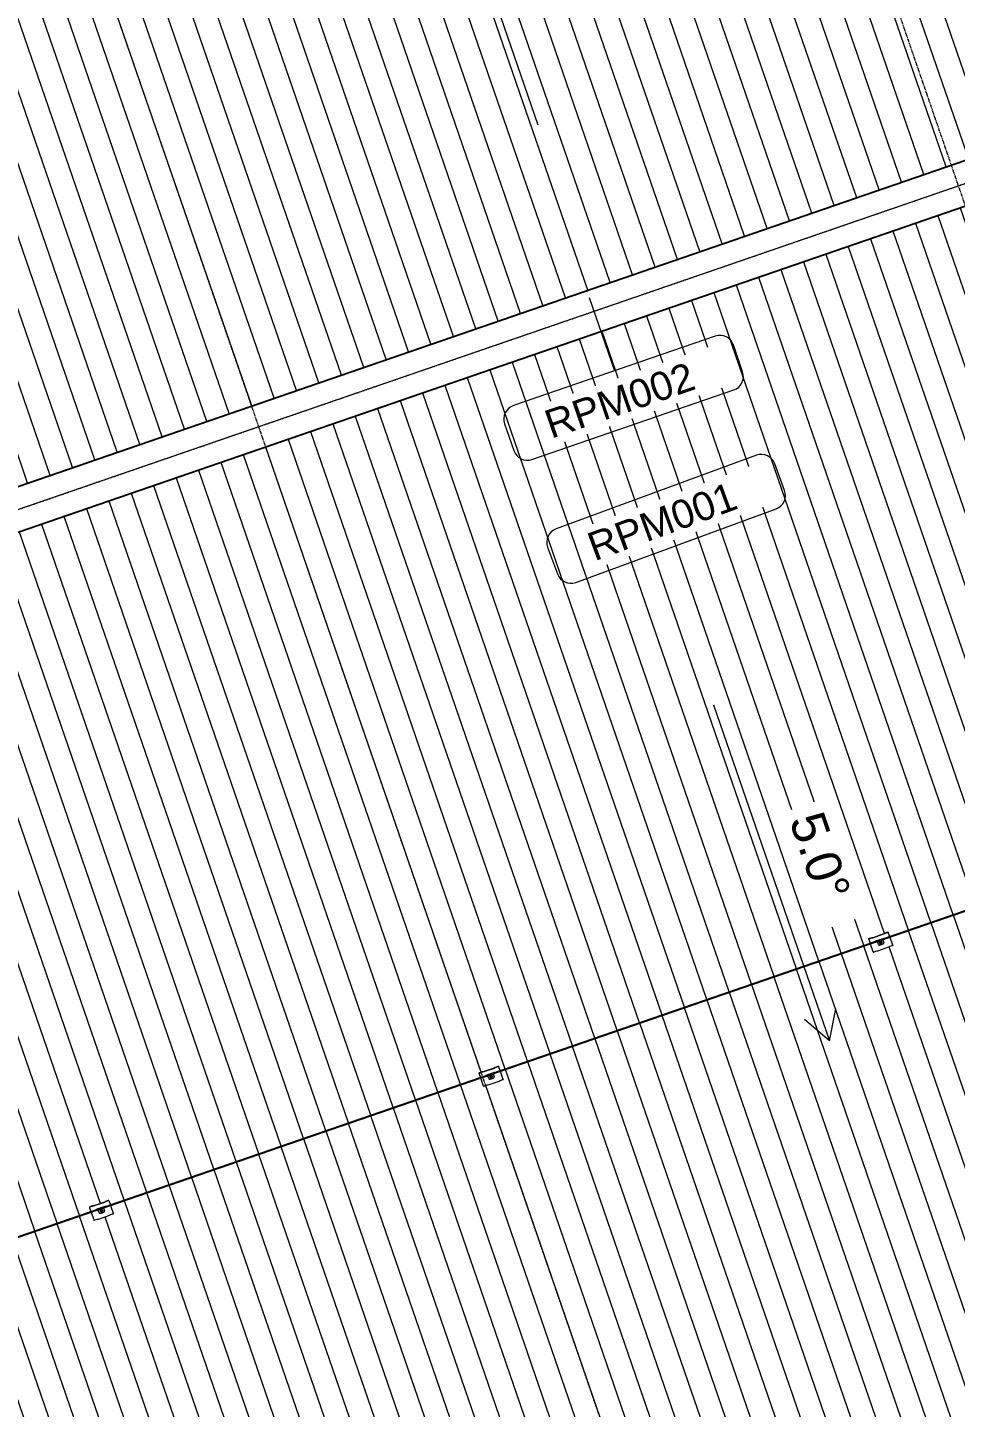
# Model space of a CAD drawing. Header units: millimetres. Extents: x -2478825 to -2336182, y 3945451 to 4053958.
# Drawn here: x -2417376 to -2404338, y 3975912 to 3995308 of the extents above; entities that cross this region are included whole.
import ezdxf

# ---------------------------------------------------------------- set-up
doc = ezdxf.new("R2010")
doc.units = ezdxf.units.MM
doc.linetypes.add('Grid Line', pattern=[21, 12, -3, 3, -3])
for name, color, linetype, lineweight in [('A-ROOF', 132, 'Continuous', 5), ('A-ROOF-IDEN', 132, 'Continuous', 5), ('A-ROOF-PATT', 132, 'Continuous', 5), ('G-ANNO-DIMS', 111, 'Continuous', 5), ('Q-SPCQ', 91, 'Continuous', 5), ('S-GRID', 1, 'Continuous', 5)]:
    doc.layers.add(name, color=color, linetype=linetype, lineweight=lineweight)
doc.styles.add('Arial', font='arial.ttf', dxfattribs={"height": 500})
doc.styles.add('Arial_1', font='arial.ttf', dxfattribs={"height": 400})

# ---------------------------------------------------------------- blocks, each defined once
blk = doc.blocks.new('Static Line_Sayfa_Metal Deck_Pan Mount - Up to 15 _ pitch - Max 2 Users-1845874-ROOF - Part A')
at = {"layer": 'Q-SPCQ'}
for p, q in [((-2350648, 4001334), (-2438250, 3971170)), ((-2438248, 3971163), (-2350646, 4001327)), ((-2405511, 3982515), (-2405558, 3982498)), ((-2405558, 3982498), (-2405511, 3982515)), ((-2405512, 3982514), (-2405549, 3982501)), ((-2405498, 3982515), (-2405511, 3982515)), ((-2405511, 3982515), (-2405511, 3982515)), ((-2405498, 3982514), (-2405341, 3982568)), ((-2405343, 3982568), (-2405497, 3982515)), ((-2405332, 3982576), (-2405342, 3982568)), ((-2405340, 3982569), (-2405330, 3982577)), ((-2405284, 3982593), (-2405332, 3982577)), ((-2405332, 3982577), (-2405331, 3982576)), ((-2405331, 3982576), (-2405284, 3982593)), ((-2405294, 3982589), (-2405331, 3982577)), ((-2405329, 3982577), (-2405294, 3982589)), ((-2405284, 3982593), (-2405284, 3982593)), ((-2405284, 3982593), (-2405281, 3982583)), ((-2405281, 3982583), (-2405281, 3982583)), ((-2405281, 3982583), (-2405262, 3982530)), ((-2405260, 3982523), (-2405222, 3982414)), ((-2405558, 3982498), (-2405558, 3982498)), ((-2405558, 3982498), (-2405555, 3982489)), ((-2405555, 3982489), (-2405555, 3982489)), ((-2405555, 3982489), (-2405536, 3982433)), ((-2405549, 3982501), (-2405513, 3982514)), ((-2405534, 3982429), (-2405497, 3982319)), ((-2405512, 3982514), (-2405499, 3982514)), ((-2405448, 3982325), (-2405484, 3982313)), ((-2405462, 3982463), (-2405466, 3982460)), ((-2405464, 3982455), (-2405466, 3982460)), ((-2405463, 3982450), (-2405464, 3982455)), ((-2405463, 3982450), (-2405458, 3982451)), ((-2405340, 3982505), (-2405460, 3982464)), ((-2405456, 3982451), (-2405336, 3982493)), ((-2405434, 3982326), (-2405447, 3982325)), ((-2405363, 3982499), (-2405438, 3982472)), ((-2405438, 3982472), (-2405438, 3982472)), ((-2405438, 3982472), (-2405438, 3982471)), ((-2405420, 3982420), (-2405434, 3982460)), ((-2405277, 3982380), (-2405433, 3982326)), ((-2405406, 3982440), (-2405406, 3982440)), ((-2405401, 3982410), (-2405354, 3982427)), ((-2405398, 3982443), (-2405398, 3982442)), ((-2405396, 3982443), (-2405396, 3982442)), ((-2405378, 3982449), (-2405378, 3982449)), ((-2405376, 3982450), (-2405376, 3982450)), ((-2405368, 3982453), (-2405368, 3982453)), ((-2405362, 3982497), (-2405363, 3982498)), ((-2405363, 3982498), (-2405363, 3982498)), ((-2405358, 3982486), (-2405345, 3982446)), ((-2405334, 3982506), (-2405338, 3982505)), ((-2405334, 3982506), (-2405332, 3982501)), ((-2405334, 3982494), (-2405330, 3982496)), ((-2405332, 3982501), (-2405330, 3982496)), ((-2405265, 3982388), (-2405276, 3982380)), ((-2405229, 3982401), (-2405264, 3982389)), ((-2405219, 3982404), (-2405227, 3982401)), ((-2405222, 3982414), (-2405219, 3982404)), ((-2405497, 3982319), (-2405493, 3982310)), ((-2405484, 3982313), (-2405493, 3982310)), ((-2410986, 3980630), (-2411033, 3980613)), ((-2411033, 3980613), (-2410986, 3980629)), ((-2411033, 3980613), (-2411033, 3980613)), ((-2411033, 3980613), (-2411030, 3980603)), ((-2411030, 3980604), (-2411030, 3980603)), ((-2411030, 3980603), (-2411011, 3980548)), ((-2410987, 3980629), (-2411024, 3980616)), ((-2411024, 3980616), (-2410988, 3980628)), ((-2410987, 3980629), (-2410974, 3980629)), ((-2410986, 3980629), (-2410986, 3980630)), ((-2410973, 3980629), (-2410986, 3980629)), ((-2410973, 3980629), (-2410816, 3980683)), ((-2410818, 3980683), (-2410972, 3980630)), ((-2410937, 3980577), (-2410941, 3980575)), ((-2410939, 3980570), (-2410941, 3980575)), ((-2410815, 3980620), (-2410935, 3980578)), ((-2410931, 3980566), (-2410811, 3980607)), ((-2410838, 3980613), (-2410913, 3980587)), ((-2410913, 3980587), (-2410913, 3980587)), ((-2410913, 3980587), (-2410913, 3980586)), ((-2410837, 3980612), (-2410838, 3980613)), ((-2410838, 3980613), (-2410838, 3980613)), ((-2410833, 3980600), (-2410820, 3980560)), ((-2410807, 3980691), (-2410817, 3980683)), ((-2410816, 3980683), (-2410805, 3980691)), ((-2410809, 3980621), (-2410813, 3980620)), ((-2410809, 3980621), (-2410807, 3980615)), ((-2410809, 3980608), (-2410805, 3980611)), ((-2410759, 3980708), (-2410807, 3980691)), ((-2410807, 3980691), (-2410806, 3980691)), ((-2410807, 3980615), (-2410805, 3980611)), ((-2410806, 3980691), (-2410759, 3980707)), ((-2410769, 3980704), (-2410806, 3980691)), ((-2410804, 3980692), (-2410769, 3980704)), ((-2410759, 3980707), (-2410759, 3980708)), ((-2410759, 3980707), (-2410756, 3980698)), ((-2410756, 3980698), (-2410756, 3980698)), ((-2410756, 3980698), (-2410737, 3980642)), ((-2410735, 3980637), (-2410697, 3980528)), ((-2411009, 3980543), (-2410972, 3980434)), ((-2410972, 3980434), (-2410969, 3980425)), ((-2410959, 3980428), (-2410969, 3980425)), ((-2410923, 3980440), (-2410959, 3980428)), ((-2410938, 3980565), (-2410939, 3980570)), ((-2410938, 3980565), (-2410933, 3980566)), ((-2410909, 3980440), (-2410922, 3980440)), ((-2410895, 3980534), (-2410909, 3980574)), ((-2410752, 3980495), (-2410908, 3980441)), ((-2410881, 3980555), (-2410881, 3980555)), ((-2410876, 3980525), (-2410829, 3980541)), ((-2410873, 3980557), (-2410873, 3980557)), ((-2410871, 3980557), (-2410871, 3980557)), ((-2410853, 3980564), (-2410853, 3980564)), ((-2410851, 3980564), (-2410851, 3980565)), ((-2410843, 3980568), (-2410843, 3980568)), ((-2410740, 3980503), (-2410751, 3980495)), ((-2410704, 3980516), (-2410739, 3980503)), ((-2410694, 3980519), (-2410703, 3980516)), ((-2410697, 3980528), (-2410694, 3980519)), ((-2416461, 3978744), (-2416508, 3978728)), ((-2416508, 3978728), (-2416461, 3978744)), ((-2416508, 3978728), (-2416508, 3978728)), ((-2416508, 3978728), (-2416505, 3978718)), ((-2416505, 3978718), (-2416505, 3978718)), ((-2416505, 3978718), (-2416486, 3978663)), ((-2416462, 3978744), (-2416499, 3978731)), ((-2416499, 3978731), (-2416463, 3978743)), ((-2416484, 3978658), (-2416447, 3978549)), ((-2416462, 3978743), (-2416449, 3978744)), ((-2416448, 3978744), (-2416461, 3978744)), ((-2416461, 3978744), (-2416461, 3978744)), ((-2416448, 3978744), (-2416291, 3978798)), ((-2416293, 3978797), (-2416447, 3978744)), ((-2416412, 3978692), (-2416416, 3978690)), ((-2416414, 3978685), (-2416416, 3978690)), ((-2416413, 3978680), (-2416414, 3978685)), ((-2416413, 3978680), (-2416408, 3978680)), ((-2416290, 3978735), (-2416410, 3978693)), ((-2416406, 3978681), (-2416286, 3978722)), ((-2416313, 3978728), (-2416388, 3978702)), ((-2416388, 3978702), (-2416388, 3978702)), ((-2416388, 3978702), (-2416388, 3978701)), ((-2416370, 3978649), (-2416384, 3978689)), ((-2416356, 3978670), (-2416356, 3978670)), ((-2416351, 3978640), (-2416304, 3978656)), ((-2416348, 3978672), (-2416348, 3978672)), ((-2416346, 3978672), (-2416346, 3978672)), ((-2416328, 3978678), (-2416328, 3978678)), ((-2416326, 3978679), (-2416326, 3978680)), ((-2416318, 3978683), (-2416319, 3978683)), ((-2416312, 3978727), (-2416313, 3978728)), ((-2416313, 3978728), (-2416313, 3978728)), ((-2416308, 3978715), (-2416295, 3978675)), ((-2416282, 3978806), (-2416292, 3978798)), ((-2416291, 3978798), (-2416280, 3978806)), ((-2416284, 3978735), (-2416288, 3978735)), ((-2416284, 3978735), (-2416282, 3978730)), ((-2416284, 3978723), (-2416280, 3978726)), ((-2416234, 3978822), (-2416282, 3978806)), ((-2416282, 3978806), (-2416281, 3978806)), ((-2416282, 3978730), (-2416280, 3978726)), ((-2416281, 3978806), (-2416234, 3978822)), ((-2416244, 3978819), (-2416281, 3978806)), ((-2416279, 3978807), (-2416244, 3978819)), ((-2416234, 3978822), (-2416234, 3978822)), ((-2416234, 3978822), (-2416231, 3978813)), ((-2416231, 3978813), (-2416231, 3978813)), ((-2416231, 3978813), (-2416212, 3978758)), ((-2416210, 3978752), (-2416173, 3978643)), ((-2416173, 3978643), (-2416169, 3978634)), ((-2416447, 3978549), (-2416444, 3978539)), ((-2416436, 3978542), (-2416444, 3978539)), ((-2416398, 3978555), (-2416434, 3978543)), ((-2416384, 3978555), (-2416397, 3978555)), ((-2416227, 3978609), (-2416383, 3978555)), ((-2416215, 3978618), (-2416226, 3978610)), ((-2416179, 3978630), (-2416214, 3978618)), ((-2416169, 3978634), (-2416178, 3978631))]:
    blk.add_line(p, q, dxfattribs=at)
at = {"layer": 'Q-SPCQ', "flags": 128}
for points in [[(-2405462, 3982463), (-2405462, 3982463), (-2405462, 3982463), (-2405461, 3982463), (-2405461, 3982463), (-2405460, 3982464), (-2405460, 3982464)], [(-2405456, 3982451), (-2405456, 3982451), (-2405457, 3982451), (-2405457, 3982451), (-2405457, 3982451), (-2405458, 3982451), (-2405458, 3982451)], [(-2405398, 3982442), (-2405398, 3982442), (-2405398, 3982441), (-2405398, 3982441), (-2405397, 3982440), (-2405397, 3982440), (-2405397, 3982440), (-2405397, 3982439), (-2405396, 3982439), (-2405396, 3982438), (-2405396, 3982438), (-2405395, 3982438), (-2405395, 3982437), (-2405395, 3982437), (-2405394, 3982437), (-2405394, 3982436), (-2405394, 3982436), (-2405393, 3982436), (-2405393, 3982436), (-2405392, 3982435), (-2405392, 3982435), (-2405392, 3982435), (-2405391, 3982435), (-2405391, 3982435), (-2405390, 3982435), (-2405390, 3982434), (-2405389, 3982434), (-2405389, 3982434), (-2405388, 3982434), (-2405388, 3982434), (-2405387, 3982434), (-2405387, 3982434), (-2405386, 3982434), (-2405386, 3982434), (-2405386, 3982434), (-2405385, 3982434), (-2405385, 3982434), (-2405384, 3982434), (-2405384, 3982435), (-2405383, 3982435), (-2405383, 3982435)], [(-2405396, 3982442), (-2405396, 3982442), (-2405396, 3982442), (-2405396, 3982441), (-2405395, 3982441), (-2405395, 3982441), (-2405395, 3982440), (-2405395, 3982440), (-2405395, 3982440), (-2405394, 3982439), (-2405394, 3982439), (-2405394, 3982439), (-2405394, 3982439), (-2405393, 3982438), (-2405393, 3982438), (-2405393, 3982438), (-2405392, 3982438), (-2405392, 3982437), (-2405392, 3982437), (-2405391, 3982437), (-2405391, 3982437), (-2405391, 3982437), (-2405390, 3982436), (-2405390, 3982436), (-2405390, 3982436), (-2405389, 3982436), (-2405389, 3982436), (-2405388, 3982436), (-2405388, 3982436), (-2405388, 3982436), (-2405387, 3982436), (-2405387, 3982436), (-2405386, 3982436), (-2405386, 3982436), (-2405386, 3982436), (-2405385, 3982436), (-2405385, 3982436), (-2405385, 3982436), (-2405384, 3982436), (-2405384, 3982436), (-2405384, 3982436)], [(-2405384, 3982436), (-2405383, 3982437), (-2405383, 3982437), (-2405383, 3982437), (-2405382, 3982437), (-2405382, 3982437), (-2405382, 3982437), (-2405381, 3982438), (-2405381, 3982438), (-2405381, 3982438), (-2405380, 3982438), (-2405380, 3982439), (-2405380, 3982439), (-2405380, 3982439), (-2405379, 3982439), (-2405379, 3982440), (-2405379, 3982440), (-2405379, 3982440), (-2405378, 3982441), (-2405378, 3982441), (-2405378, 3982441), (-2405378, 3982442), (-2405378, 3982442), (-2405378, 3982443), (-2405378, 3982443), (-2405377, 3982443), (-2405377, 3982444), (-2405377, 3982444), (-2405377, 3982444), (-2405377, 3982445), (-2405377, 3982445), (-2405377, 3982446), (-2405377, 3982446), (-2405377, 3982446), (-2405377, 3982447), (-2405377, 3982447), (-2405377, 3982448), (-2405377, 3982448), (-2405378, 3982448), (-2405378, 3982449), (-2405378, 3982449)], [(-2405383, 3982435), (-2405383, 3982435), (-2405382, 3982435), (-2405382, 3982435), (-2405381, 3982436), (-2405381, 3982436), (-2405381, 3982436), (-2405380, 3982436), (-2405380, 3982437), (-2405379, 3982437), (-2405379, 3982437), (-2405379, 3982437), (-2405378, 3982438), (-2405378, 3982438), (-2405378, 3982439), (-2405378, 3982439), (-2405377, 3982439), (-2405377, 3982440), (-2405377, 3982440), (-2405377, 3982440), (-2405376, 3982441), (-2405376, 3982441), (-2405376, 3982442), (-2405376, 3982442), (-2405376, 3982443), (-2405376, 3982443), (-2405375, 3982444), (-2405375, 3982444), (-2405375, 3982444), (-2405375, 3982445), (-2405375, 3982445), (-2405375, 3982446), (-2405375, 3982446), (-2405375, 3982447), (-2405375, 3982447), (-2405375, 3982448), (-2405375, 3982448), (-2405376, 3982449), (-2405376, 3982449), (-2405376, 3982450), (-2405376, 3982450)], [(-2405340, 3982505), (-2405340, 3982505), (-2405339, 3982505), (-2405339, 3982505), (-2405339, 3982505), (-2405338, 3982505), (-2405338, 3982505)], [(-2405334, 3982494), (-2405334, 3982493), (-2405335, 3982493), (-2405335, 3982493), (-2405335, 3982493), (-2405336, 3982493), (-2405336, 3982493)], [(-2410937, 3980577), (-2410937, 3980578), (-2410937, 3980578), (-2410936, 3980578), (-2410936, 3980578), (-2410935, 3980578), (-2410935, 3980578)], [(-2410815, 3980620), (-2410815, 3980620), (-2410815, 3980620), (-2410814, 3980620), (-2410814, 3980620), (-2410813, 3980620), (-2410813, 3980620)], [(-2410809, 3980608), (-2410809, 3980608), (-2410810, 3980608), (-2410810, 3980608), (-2410810, 3980608), (-2410811, 3980608), (-2410811, 3980607)], [(-2410931, 3980566), (-2410931, 3980566), (-2410932, 3980566), (-2410932, 3980566), (-2410932, 3980566), (-2410933, 3980566), (-2410933, 3980566)], [(-2410873, 3980557), (-2410873, 3980556), (-2410873, 3980556), (-2410873, 3980556), (-2410872, 3980555), (-2410872, 3980555), (-2410872, 3980554), (-2410872, 3980554), (-2410871, 3980554), (-2410871, 3980553), (-2410871, 3980553), (-2410870, 3980552), (-2410870, 3980552), (-2410870, 3980552), (-2410869, 3980552), (-2410869, 3980551), (-2410869, 3980551), (-2410868, 3980551), (-2410868, 3980550), (-2410867, 3980550), (-2410867, 3980550), (-2410867, 3980550), (-2410866, 3980550), (-2410866, 3980550), (-2410865, 3980549), (-2410865, 3980549), (-2410864, 3980549), (-2410864, 3980549), (-2410863, 3980549), (-2410863, 3980549), (-2410862, 3980549), (-2410862, 3980549), (-2410862, 3980549), (-2410861, 3980549), (-2410861, 3980549), (-2410860, 3980549), (-2410860, 3980549), (-2410859, 3980549), (-2410859, 3980549), (-2410858, 3980550), (-2410858, 3980550)], [(-2410871, 3980557), (-2410871, 3980557), (-2410871, 3980557), (-2410871, 3980556), (-2410870, 3980556), (-2410870, 3980555), (-2410870, 3980555), (-2410870, 3980555), (-2410870, 3980554), (-2410869, 3980554), (-2410869, 3980554), (-2410869, 3980554), (-2410869, 3980553), (-2410868, 3980553), (-2410868, 3980553), (-2410868, 3980553), (-2410867, 3980552), (-2410867, 3980552), (-2410867, 3980552), (-2410866, 3980552), (-2410866, 3980552), (-2410866, 3980551), (-2410865, 3980551), (-2410865, 3980551), (-2410865, 3980551), (-2410864, 3980551), (-2410864, 3980551), (-2410863, 3980551), (-2410863, 3980551), (-2410863, 3980551), (-2410862, 3980551), (-2410862, 3980551), (-2410861, 3980551), (-2410861, 3980551), (-2410861, 3980551), (-2410860, 3980551), (-2410860, 3980551), (-2410860, 3980551), (-2410859, 3980551), (-2410859, 3980551), (-2410859, 3980551)], [(-2410859, 3980551), (-2410858, 3980551), (-2410858, 3980551), (-2410858, 3980552), (-2410857, 3980552), (-2410857, 3980552), (-2410857, 3980552), (-2410856, 3980552), (-2410856, 3980553), (-2410856, 3980553), (-2410855, 3980553), (-2410855, 3980553), (-2410855, 3980554), (-2410855, 3980554), (-2410854, 3980554), (-2410854, 3980555), (-2410854, 3980555), (-2410854, 3980555), (-2410853, 3980556), (-2410853, 3980556), (-2410853, 3980556), (-2410853, 3980557), (-2410853, 3980557), (-2410853, 3980557), (-2410853, 3980558), (-2410852, 3980558), (-2410852, 3980558), (-2410852, 3980559), (-2410852, 3980559), (-2410852, 3980560), (-2410852, 3980560), (-2410852, 3980560), (-2410852, 3980561), (-2410852, 3980561), (-2410852, 3980562), (-2410852, 3980562), (-2410852, 3980562), (-2410852, 3980563), (-2410853, 3980563), (-2410853, 3980563), (-2410853, 3980564)], [(-2410858, 3980550), (-2410858, 3980550), (-2410857, 3980550), (-2410857, 3980550), (-2410856, 3980550), (-2410856, 3980551), (-2410856, 3980551), (-2410855, 3980551), (-2410855, 3980551), (-2410854, 3980552), (-2410854, 3980552), (-2410854, 3980552), (-2410853, 3980553), (-2410853, 3980553), (-2410853, 3980553), (-2410853, 3980554), (-2410852, 3980554), (-2410852, 3980554), (-2410852, 3980555), (-2410852, 3980555), (-2410851, 3980556), (-2410851, 3980556), (-2410851, 3980557), (-2410851, 3980557), (-2410851, 3980557), (-2410851, 3980558), (-2410850, 3980558), (-2410850, 3980559), (-2410850, 3980559), (-2410850, 3980560), (-2410850, 3980560), (-2410850, 3980561), (-2410850, 3980561), (-2410850, 3980562), (-2410850, 3980562), (-2410850, 3980563), (-2410850, 3980563), (-2410851, 3980563), (-2410851, 3980564), (-2410851, 3980564), (-2410851, 3980564)], [(-2416412, 3978692), (-2416412, 3978692), (-2416412, 3978693), (-2416411, 3978693), (-2416411, 3978693), (-2416410, 3978693), (-2416410, 3978693)], [(-2416406, 3978681), (-2416406, 3978681), (-2416407, 3978681), (-2416407, 3978681), (-2416408, 3978681), (-2416408, 3978681), (-2416408, 3978680)], [(-2416348, 3978672), (-2416348, 3978671), (-2416348, 3978671), (-2416348, 3978670), (-2416347, 3978670), (-2416347, 3978669), (-2416347, 3978669), (-2416347, 3978669), (-2416346, 3978668), (-2416346, 3978668), (-2416346, 3978668), (-2416345, 3978667), (-2416345, 3978667), (-2416345, 3978667), (-2416344, 3978666), (-2416344, 3978666), (-2416344, 3978666), (-2416343, 3978666), (-2416343, 3978665), (-2416342, 3978665), (-2416342, 3978665), (-2416342, 3978665), (-2416341, 3978664), (-2416341, 3978664), (-2416340, 3978664), (-2416340, 3978664), (-2416339, 3978664), (-2416339, 3978664), (-2416338, 3978664), (-2416338, 3978664), (-2416337, 3978664), (-2416337, 3978664), (-2416337, 3978664), (-2416336, 3978664), (-2416336, 3978664), (-2416335, 3978664), (-2416335, 3978664), (-2416334, 3978664), (-2416334, 3978664), (-2416333, 3978664), (-2416333, 3978664)], [(-2416346, 3978672), (-2416346, 3978672), (-2416346, 3978671), (-2416346, 3978671), (-2416345, 3978671), (-2416345, 3978670), (-2416345, 3978670), (-2416345, 3978670), (-2416345, 3978669), (-2416344, 3978669), (-2416344, 3978669), (-2416344, 3978668), (-2416344, 3978668), (-2416343, 3978668), (-2416343, 3978668), (-2416343, 3978667), (-2416342, 3978667), (-2416342, 3978667), (-2416342, 3978667), (-2416341, 3978667), (-2416341, 3978666), (-2416341, 3978666), (-2416340, 3978666), (-2416340, 3978666), (-2416340, 3978666), (-2416339, 3978666), (-2416339, 3978666), (-2416338, 3978666), (-2416338, 3978666), (-2416338, 3978666), (-2416337, 3978665), (-2416337, 3978665), (-2416337, 3978665), (-2416336, 3978666), (-2416336, 3978666), (-2416335, 3978666), (-2416335, 3978666), (-2416335, 3978666), (-2416334, 3978666), (-2416334, 3978666), (-2416334, 3978666)], [(-2416334, 3978666), (-2416333, 3978666), (-2416333, 3978666), (-2416333, 3978666), (-2416332, 3978667), (-2416332, 3978667), (-2416332, 3978667), (-2416331, 3978667), (-2416331, 3978667), (-2416331, 3978668), (-2416330, 3978668), (-2416330, 3978668), (-2416330, 3978668), (-2416330, 3978669), (-2416329, 3978669), (-2416329, 3978669), (-2416329, 3978670), (-2416329, 3978670), (-2416329, 3978670), (-2416328, 3978671), (-2416328, 3978671), (-2416328, 3978671), (-2416328, 3978672), (-2416328, 3978672), (-2416328, 3978672), (-2416327, 3978673), (-2416327, 3978673), (-2416327, 3978674), (-2416327, 3978674), (-2416327, 3978674), (-2416327, 3978675), (-2416327, 3978675), (-2416327, 3978676), (-2416327, 3978676), (-2416327, 3978676), (-2416327, 3978677), (-2416327, 3978677), (-2416327, 3978677), (-2416328, 3978678), (-2416328, 3978678), (-2416328, 3978678)], [(-2416333, 3978664), (-2416333, 3978665), (-2416332, 3978665), (-2416332, 3978665), (-2416331, 3978665), (-2416331, 3978665), (-2416331, 3978666), (-2416330, 3978666), (-2416330, 3978666), (-2416330, 3978666), (-2416329, 3978667), (-2416329, 3978667), (-2416329, 3978667), (-2416328, 3978668), (-2416328, 3978668), (-2416328, 3978668), (-2416327, 3978669), (-2416327, 3978669), (-2416327, 3978670), (-2416327, 3978670), (-2416326, 3978670), (-2416326, 3978671), (-2416326, 3978671), (-2416326, 3978672), (-2416326, 3978672), (-2416326, 3978673), (-2416325, 3978673), (-2416325, 3978674), (-2416325, 3978674), (-2416325, 3978675), (-2416325, 3978675), (-2416325, 3978675), (-2416325, 3978676), (-2416325, 3978676), (-2416325, 3978677), (-2416325, 3978677), (-2416325, 3978678), (-2416326, 3978678), (-2416326, 3978679), (-2416326, 3978679), (-2416326, 3978679)], [(-2416290, 3978735), (-2416290, 3978735), (-2416290, 3978735), (-2416289, 3978735), (-2416289, 3978735), (-2416288, 3978735), (-2416288, 3978735)], [(-2416284, 3978723), (-2416284, 3978723), (-2416285, 3978723), (-2416285, 3978723), (-2416285, 3978723), (-2416286, 3978722), (-2416286, 3978722)]]:
    blk.add_lwpolyline(points, dxfattribs=at)
at = {"layer": 'Q-SPCQ'}
for centre, major_axis, ratio, start_param, end_param in [((-2405512, 3982514), (0.946, 0.326), 0.087156, 0.252159, 1.570796), ((-2405497, 3982515), (0.946, 0.326), 0.087156, 3.393752, 3.833298), ((-2405497, 3982515), (0.946, 0.326), 0.087156, 4.492616, 4.712389), ((-2405343, 3982568), (0.946, 0.326), 0.087156, 4.712389, 4.932162), ((-2405343, 3982568), (0.946, 0.326), 0.087156, 5.59148, 6.031026), ((-2405341, 3982568), (0.946, 0.326), 0.087156, 4.712389, 6.031026), ((-2405331, 3982577), (0.946, 0.326), 0.087156, 1.570796, 2.889433), ((-2405329, 3982577), (0.946, 0.326), 0.087156, 1.570796, 2.889433), ((-2405290, 3982580), (9.46, 3.26), 0.996195, 0.785398, 1.570796), ((-2405290, 3982580), (9.46, 3.26), 0.996195, 0, 1.570796), ((-2405546, 3982492), (9.46, 3.26), 0.996195, 1.570796, 3.141593), ((-2405546, 3982492), (9.46, 3.26), 0.996195, 1.570796, 3.141593), ((-2405513, 3982514), (0.946, 0.326), 0.087156, 0.252159, 1.570796), ((-2405498, 3982514), (0.946, 0.326), 0.087156, 3.393752, 4.712389), ((-2405448, 3982325), (0.946, 0.326), 0.087156, 0.252159, 1.570796), ((-2405497, 3982449), (66.2, 22.8), 0.087156, 0.229391, 0.458783), ((-2405433, 3982326), (0.946, 0.326), 0.087156, 3.393752, 4.712389), ((-2405406, 3982424), (14.2, 4.9), 0.996195, 3.141593, 4.712389), ((-2405406, 3982425), (14.2, 4.9), 0.996195, 3.403392, 4.147516), ((-2405387, 3982447), (18.8, 6.5), 0.996195, 1.570796, 3.141593), ((-2405387, 3982446), (18.8, 6.5), 0.996195, 1.570796, 4.712389), ((-2405387, 3982446), (11.1, 3.8), 0.996195, 1.570796, 4.712389), ((-2405387, 3982447), (18.8, 6.5), 0.996195, 0, 1.570796), ((-2405387, 3982446), (18.8, 6.5), 0.996195, 4.712389, 7.853982), ((-2405387, 3982446), (11.1, 3.8), 0.996195, 4.712389, 7.853982), ((-2405302, 3982516), (66.2, 22.8), 0.087156, 2.68281, 2.912201), ((-2405359, 3982441), (14.2, 4.9), 0.996195, 4.712389, 6.283185), ((-2405359, 3982441), (14.2, 4.9), 0.996195, 5.565007, 5.954166), ((-2405277, 3982380), (0.946, 0.326), 0.087156, 4.712389, 6.031026), ((-2405264, 3982388), (0.946, 0.326), 0.087156, 1.570796, 2.889433), ((-2405232, 3982410), (9.46, 3.26), 0.996195, 4.712389, 6.283185), ((-2405232, 3982410), (9.46, 3.26), 0.996195, 4.974188, 6.283185), ((-2405487, 3982322), (9.46, 3.26), 0.996195, 3.141593, 4.712389), ((-2405487, 3982323), (9.46, 3.26), 0.996195, 3.403392, 4.692006), ((-2411021, 3980607), (9.46, 3.26), 0.996195, 1.570796, 3.141593), ((-2411021, 3980607), (9.46, 3.26), 0.996195, 1.570796, 3.141593), ((-2410988, 3980628), (0.946, 0.326), 0.087156, 0.252159, 1.570796), ((-2410987, 3980629), (0.946, 0.326), 0.087156, 0.252159, 1.570796), ((-2410973, 3980629), (0.946, 0.326), 0.087156, 3.393752, 4.712389), ((-2410972, 3980630), (0.946, 0.326), 0.087156, 3.393752, 3.833298), ((-2410972, 3980630), (0.946, 0.326), 0.087156, 4.492616, 4.712389), ((-2410972, 3980564), (66.2, 22.8), 0.087156, 0.229391, 0.458783), ((-2410862, 3980562), (18.8, 6.5), 0.996195, 1.570796, 3.141593), ((-2410862, 3980561), (18.8, 6.5), 0.996195, 1.570796, 4.712389), ((-2410862, 3980562), (18.8, 6.5), 0.996195, 0, 1.570796), ((-2410862, 3980561), (18.8, 6.5), 0.996195, 4.712389, 7.853982), ((-2410778, 3980631), (66.2, 22.8), 0.087156, 2.68281, 2.912201), ((-2410818, 3980683), (0.946, 0.326), 0.087156, 4.712389, 4.932162), ((-2410818, 3980683), (0.946, 0.326), 0.087156, 5.59148, 6.031026), ((-2410816, 3980683), (0.946, 0.326), 0.087156, 4.712389, 6.031026), ((-2410806, 3980691), (0.946, 0.326), 0.087156, 1.570796, 2.889433), ((-2410804, 3980692), (0.946, 0.326), 0.087156, 1.570796, 2.889433), ((-2410765, 3980695), (9.46, 3.26), 0.996195, 0, 1.570796), ((-2410765, 3980695), (9.46, 3.26), 0.996195, 0.785398, 1.570796), ((-2410962, 3980437), (9.46, 3.26), 0.996195, 3.141593, 4.712389), ((-2410962, 3980437), (9.46, 3.26), 0.996195, 3.403392, 4.692006), ((-2410923, 3980440), (0.946, 0.326), 0.087156, 0.252159, 1.570796), ((-2410908, 3980441), (0.946, 0.326), 0.087156, 3.393752, 4.712389), ((-2410881, 3980539), (14.2, 4.9), 0.996195, 3.141593, 4.712389), ((-2410881, 3980539), (14.2, 4.9), 0.996195, 3.403392, 4.147516), ((-2410862, 3980561), (11.1, 3.8), 0.996195, 1.570796, 4.712389), ((-2410862, 3980561), (11.1, 3.8), 0.996195, 4.712389, 7.853982), ((-2410834, 3980556), (14.2, 4.9), 0.996195, 4.712389, 6.283185), ((-2410834, 3980556), (14.2, 4.9), 0.996195, 5.565007, 5.954166), ((-2410752, 3980495), (0.946, 0.326), 0.087156, 4.712389, 6.031026), ((-2410739, 3980503), (0.946, 0.326), 0.087156, 1.570796, 2.889433), ((-2410707, 3980525), (9.46, 3.26), 0.996195, 4.712389, 6.283185), ((-2410707, 3980525), (9.46, 3.26), 0.996195, 4.974188, 6.283185), ((-2416496, 3978721), (9.46, 3.26), 0.996195, 1.570796, 3.141593), ((-2416496, 3978722), (9.46, 3.26), 0.996195, 1.570796, 3.141593), ((-2416463, 3978743), (0.946, 0.326), 0.087156, 0.252159, 1.570796), ((-2416462, 3978744), (0.946, 0.326), 0.087156, 0.252159, 1.570796), ((-2416448, 3978744), (0.946, 0.326), 0.087156, 3.393752, 4.712389), ((-2416447, 3978745), (0.946, 0.326), 0.087156, 3.393752, 3.833298), ((-2416447, 3978745), (0.946, 0.326), 0.087156, 4.492616, 4.712389), ((-2416447, 3978679), (66.2, 22.8), 0.087156, 0.229391, 0.458783), ((-2416356, 3978654), (14.2, 4.9), 0.996195, 3.141593, 4.712389), ((-2416356, 3978654), (14.2, 4.9), 0.996195, 3.403392, 4.147516), ((-2416337, 3978676), (18.8, 6.5), 0.996195, 1.570796, 3.141593), ((-2416337, 3978676), (18.8, 6.5), 0.996195, 1.570796, 4.712389), ((-2416337, 3978676), (11.1, 3.8), 0.996195, 1.570796, 4.712389), ((-2416337, 3978676), (18.8, 6.5), 0.996195, 4.712389, 7.853982), ((-2416337, 3978676), (18.8, 6.5), 0.996195, 0, 1.570796), ((-2416337, 3978676), (11.1, 3.8), 0.996195, 4.712389, 7.853982), ((-2416253, 3978746), (66.2, 22.8), 0.087156, 2.68281, 2.912201), ((-2416309, 3978670), (14.2, 4.9), 0.996195, 4.712389, 6.283185), ((-2416309, 3978671), (14.2, 4.9), 0.996195, 5.565007, 5.954166), ((-2416293, 3978797), (0.946, 0.326), 0.087156, 4.712389, 4.932162), ((-2416293, 3978797), (0.946, 0.326), 0.087156, 5.59148, 6.031026), ((-2416291, 3978798), (0.946, 0.326), 0.087156, 4.712389, 6.031026), ((-2416281, 3978806), (0.946, 0.326), 0.087156, 1.570796, 2.889433), ((-2416279, 3978806), (0.946, 0.326), 0.087156, 1.570796, 2.889433), ((-2416240, 3978810), (9.46, 3.26), 0.996195, 0.785398, 1.570796), ((-2416240, 3978809), (9.46, 3.26), 0.996195, 0, 1.570796), ((-2416182, 3978640), (9.46, 3.26), 0.996195, 4.712389, 6.283185), ((-2416182, 3978640), (9.46, 3.26), 0.996195, 4.974188, 6.283185), ((-2416437, 3978552), (9.46, 3.26), 0.996195, 3.141593, 4.712389), ((-2416437, 3978552), (9.46, 3.26), 0.996195, 3.403392, 4.5128), ((-2416398, 3978555), (0.946, 0.326), 0.087156, 0.252159, 1.570796), ((-2416383, 3978555), (0.946, 0.326), 0.087156, 3.393752, 4.712389), ((-2416227, 3978609), (0.946, 0.326), 0.087156, 4.712389, 6.031026), ((-2416214, 3978618), (0.946, 0.326), 0.087156, 1.570796, 2.889433)]:
    blk.add_ellipse(centre, major_axis=major_axis, ratio=ratio, start_param=start_param, end_param=end_param, dxfattribs=at)
blk = doc.blocks.new('Ridge Capping - Ridge Capping-1882401-ROOF - Part A')
at = {"layer": 'A-ROOF'}
for p, q in [((-2347469, 4012977), (-2452645, 3976761)), ((-2347466, 4012969), (-2452642, 3976754)), ((-2452544, 3976471), (-2347369, 4012686)), ((-2347271, 4012403), (-2452447, 3976188)), ((-2347269, 4012396), (-2452444, 3976181))]:
    blk.add_line(p, q, dxfattribs=at)
blk = doc.blocks.new('Roof Tag - Roof Tag 17W-1080807-ROOF - Part A')
at = {"layer": 'A-ROOF-IDEN'}
for p, q in [((7.5, 2), (-7.5, 2)), ((-8.5, 1), (-8.5, -1)), ((8.5, -1), (8.5, 1)), ((-7.5, -2), (7.5, -2))]:
    blk.add_line(p, q, dxfattribs=at)
for centre, start, end in [((-7.5, 1), 90, 180), ((7.5, 1), 360, 90), ((-7.5, -1), 180, 270), ((7.5, -1), 270, 0)]:
    blk.add_arc(centre, 1, start, end, dxfattribs=at)

msp = doc.modelspace()

# ---------------------------------------------------------------- hatches: boundary and pattern name
at = {"layer": 'A-ROOF-PATT'}
h = msp.add_hatch(dxfattribs=at)
h.set_pattern_fill('FP_2', color=256, style=0, pattern_type=2)
h.set_pattern_definition([(289, (-11344.07, 32944.8), (314.857686, 108.414195), [])])
h.paths.add_polyline_path([(-2452645, 3976761), (-2347469, 4012977), (-2347478, 4013009), (-2353742, 4031486), (-2459017, 3995236), (-2452861, 3977388)])
h.paths.add_polyline_path([(-2449020, 3987609), (-2449020, 3987611), (-2449019, 3987610)])
h.paths.add_polyline_path([(-2446492, 3988481), (-2446491, 3988482), (-2446491, 3988481)])
h.paths.add_polyline_path([(-2355845, 4019694), (-2355845, 4019695), (-2355844, 4019695)])
h.paths.add_polyline_path([(-2353316, 4020564), (-2353315, 4020566), (-2353315, 4020565)])
h.paths.add_polyline_path([(-2450316, 3986980), (-2450402, 3987232), (-2449881, 3987411), (-2449850, 3987324), (-2449703, 3987375), (-2449427, 3987470), (-2449421, 3987473), (-2444766, 3989078), (-2444780, 3989119), (-2444734, 3989135), (-2444723, 3989141), (-2444723, 3989144), (-2444565, 3989198), (-2444565, 3989198), (-2444551, 3989198), (-2444506, 3989213), (-2444491, 3989171), (-2439282, 3990965), (-2439297, 3991007), (-2439250, 3991023), (-2439239, 3991029), (-2439239, 3991032), (-2439082, 3991086), (-2439082, 3991086), (-2439067, 3991086), (-2439022, 3991102), (-2439008, 3991060), (-2433798, 3992853), (-2433813, 3992895), (-2433767, 3992912), (-2433756, 3992918), (-2433756, 3992920), (-2433598, 3992974), (-2433598, 3992974), (-2433584, 3992974), (-2433539, 3992990), (-2433524, 3992948), (-2428315, 3994742), (-2428329, 3994784), (-2428283, 3994800), (-2428272, 3994806), (-2428272, 3994808), (-2428114, 3994862), (-2428114, 3994862), (-2428100, 3994863), (-2428055, 3994878), (-2428041, 3994836), (-2422831, 3996630), (-2422846, 3996672), (-2422800, 3996688), (-2422789, 3996694), (-2422789, 3996696), (-2422631, 3996750), (-2422631, 3996751), (-2422617, 3996751), (-2422572, 3996766), (-2422557, 3996724), (-2417348, 3998518), (-2417362, 3998560), (-2417316, 3998576), (-2417305, 3998582), (-2417305, 3998584), (-2417147, 3998638), (-2417147, 3998639), (-2417133, 3998639), (-2417088, 3998654), (-2417074, 3998612), (-2411864, 4000406), (-2411879, 4000448), (-2411832, 4000464), (-2411822, 4000470), (-2411821, 4000473), (-2411664, 4000527), (-2411664, 4000527), (-2411647, 4000528), (-2411604, 4000543), (-2411590, 4000501), (-2406381, 4002294), (-2406395, 4002336), (-2406349, 4002353), (-2406338, 4002358), (-2406338, 4002361), (-2406180, 4002415), (-2406180, 4002415), (-2406166, 4002415), (-2406121, 4002431), (-2406106, 4002389), (-2400897, 4004183), (-2400912, 4004225), (-2400865, 4004241), (-2400854, 4004247), (-2400854, 4004249), (-2400697, 4004303), (-2400697, 4004303), (-2400682, 4004304), (-2400637, 4004319), (-2400623, 4004277), (-2395413, 4006071), (-2395428, 4006113), (-2395382, 4006129), (-2395371, 4006135), (-2395371, 4006137), (-2395213, 4006191), (-2395213, 4006191), (-2395199, 4006192), (-2395154, 4006207), (-2395139, 4006165), (-2389930, 4007959), (-2389944, 4008001), (-2389898, 4008017), (-2389887, 4008023), (-2389887, 4008025), (-2389729, 4008079), (-2389729, 4008080), (-2389715, 4008080), (-2389670, 4008095), (-2389656, 4008053), (-2384446, 4009847), (-2384461, 4009889), (-2384415, 4009905), (-2384404, 4009911), (-2384404, 4009914), (-2384246, 4009968), (-2384246, 4009968), (-2384232, 4009968), (-2384187, 4009984), (-2384172, 4009942), (-2378963, 4011735), (-2378977, 4011777), (-2378931, 4011794), (-2378920, 4011799), (-2378920, 4011802), (-2378762, 4011856), (-2378762, 4011856), (-2378748, 4011856), (-2378703, 4011872), (-2378689, 4011830), (-2373479, 4013623), (-2373494, 4013665), (-2373447, 4013682), (-2373437, 4013688), (-2373436, 4013690), (-2373279, 4013744), (-2373279, 4013744), (-2373265, 4013745), (-2373219, 4013760), (-2373205, 4013718), (-2367996, 4015512), (-2368010, 4015554), (-2367964, 4015570), (-2367953, 4015576), (-2367953, 4015578), (-2367795, 4015632), (-2367795, 4015632), (-2367781, 4015633), (-2367736, 4015648), (-2367721, 4015606), (-2362512, 4017400), (-2362527, 4017442), (-2362480, 4017458), (-2362469, 4017464), (-2362469, 4017466), (-2362312, 4017520), (-2362312, 4017521), (-2362297, 4017521), (-2362252, 4017536), (-2362238, 4017494), (-2357028, 4019288), (-2357042, 4019330), (-2356997, 4019346), (-2356986, 4019352), (-2356986, 4019355), (-2356828, 4019409), (-2356828, 4019409), (-2356814, 4019409), (-2356769, 4019424), (-2356754, 4019382), (-2351668, 4021133), (-2351698, 4021219), (-2351176, 4021399), (-2351090, 4021147), (-2351612, 4020968), (-2351666, 4021125), (-2352236, 4020928), (-2356752, 4019375), (-2356704, 4019236), (-2356751, 4019220), (-2356764, 4019223), (-2356765, 4019220), (-2356765, 4019219), (-2356922, 4019166), (-2356922, 4019166), (-2356933, 4019157), (-2356978, 4019142), (-2357026, 4019281), (-2362235, 4017487), (-2362187, 4017348), (-2362235, 4017332), (-2362247, 4017334), (-2362248, 4017332), (-2362249, 4017331), (-2362405, 4017278), (-2362405, 4017278), (-2362417, 4017269), (-2362462, 4017253), (-2362509, 4017392), (-2367719, 4015599), (-2367671, 4015460), (-2367719, 4015444), (-2367731, 4015446), (-2367732, 4015443), (-2367733, 4015443), (-2367889, 4015390), (-2367889, 4015389), (-2367900, 4015381), (-2367945, 4015365), (-2367993, 4015504), (-2373202, 4013710), (-2373155, 4013572), (-2373202, 4013556), (-2373215, 4013558), (-2373216, 4013555), (-2373216, 4013555), (-2373372, 4013502), (-2373372, 4013501), (-2373384, 4013493), (-2373429, 4013477), (-2373477, 4013616), (-2378686, 4011822), (-2378638, 4011683), (-2378686, 4011668), (-2378698, 4011670), (-2378699, 4011667), (-2378700, 4011667), (-2378856, 4011613), (-2378856, 4011613), (-2378867, 4011604), (-2378912, 4011589), (-2378960, 4011728), (-2384170, 4009934), (-2384122, 4009795), (-2384169, 4009780), (-2384182, 4009782), (-2384183, 4009779), (-2384183, 4009779), (-2384340, 4009725), (-2384340, 4009725), (-2384351, 4009716), (-2384396, 4009701), (-2384444, 4009840), (-2389653, 4008046), (-2389605, 4007907), (-2389653, 4007891), (-2389665, 4007893), (-2389666, 4007891), (-2389667, 4007890), (-2389823, 4007837), (-2389823, 4007837), (-2389834, 4007828), (-2389879, 4007813), (-2389927, 4007951), (-2395137, 4006158), (-2395089, 4006019), (-2395136, 4006003), (-2395149, 4006005), (-2395150, 4006002), (-2395153, 4006001), (-2395307, 4005949), (-2395307, 4005948), (-2395318, 4005940), (-2395363, 4005924), (-2395411, 4006063), (-2400620, 4004269), (-2400572, 4004131), (-2400620, 4004115), (-2400632, 4004117), (-2400633, 4004114), (-2400634, 4004114), (-2400790, 4004061), (-2400790, 4004060), (-2400802, 4004052), (-2400847, 4004036), (-2400894, 4004175), (-2406104, 4002381), (-2406056, 4002242), (-2406104, 4002227), (-2406116, 4002229), (-2406117, 4002226), (-2406118, 4002226), (-2406274, 4002172), (-2406274, 4002172), (-2406285, 4002163), (-2406330, 4002148), (-2406378, 4002287), (-2411587, 4000493), (-2411540, 4000354), (-2411587, 4000339), (-2411600, 4000341), (-2411601, 4000338), (-2411601, 4000338), (-2411757, 4000284), (-2411757, 4000284), (-2411769, 4000275), (-2411814, 4000260), (-2411862, 4000399), (-2417071, 3998605), (-2417023, 3998466), (-2417071, 3998450), (-2417083, 3998452), (-2417084, 3998450), (-2417085, 3998449), (-2417241, 3998396), (-2417241, 3998396), (-2417252, 3998387), (-2417297, 3998372), (-2417345, 3998510), (-2422555, 3996717), (-2422507, 3996578), (-2422554, 3996562), (-2422567, 3996564), (-2422568, 3996562), (-2422568, 3996561), (-2422725, 3996508), (-2422725, 3996508), (-2422736, 3996499), (-2422781, 3996483), (-2422829, 3996622), (-2428038, 3994828), (-2427990, 3994690), (-2428038, 3994674), (-2428050, 3994676), (-2428051, 3994673), (-2428052, 3994673), (-2428208, 3994620), (-2428208, 3994619), (-2428219, 3994611), (-2428264, 3994595), (-2428312, 3994734), (-2433522, 3992940), (-2433474, 3992801), (-2433521, 3992786), (-2433534, 3992788), (-2433535, 3992785), (-2433535, 3992785), (-2433692, 3992732), (-2433692, 3992731), (-2433703, 3992723), (-2433748, 3992707), (-2433796, 3992846), (-2439005, 3991052), (-2438957, 3990913), (-2439005, 3990898), (-2439017, 3990900), (-2439018, 3990897), (-2439019, 3990897), (-2439175, 3990843), (-2439175, 3990843), (-2439187, 3990834), (-2439232, 3990819), (-2439279, 3990958), (-2444489, 3989164), (-2444441, 3989025), (-2444489, 3989009), (-2444501, 3989012), (-2444502, 3989009), (-2444503, 3989008), (-2444659, 3988955), (-2444659, 3988955), (-2444670, 3988946), (-2444715, 3988931), (-2444765, 3989070), (-2444930, 3989012), (-2449848, 3987316), (-2449794, 3987159), (-2450315, 3986980)])
h.paths.add_polyline_path([(-2448138, 3987908), (-2448127, 3987910), (-2448136, 3987908)])
h.paths.add_polyline_path([(-2445249, 3988903), (-2445238, 3988906), (-2445247, 3988904)])
h.paths.add_polyline_path([(-2354962, 4019992), (-2354952, 4019994), (-2354961, 4019992)])
h.paths.add_polyline_path([(-2352072, 4020986), (-2352062, 4020988), (-2352071, 4020986)])
h = msp.add_hatch(dxfattribs=at)
h.set_pattern_fill('FP_1', color=256, style=0, pattern_type=2)
h.set_pattern_definition([(109, (-11202.03, 32533.07), (-314.857686, -108.414195), [])])
h.paths.add_polyline_path([(-2446076, 3957704), (-2397831, 3974316), (-2397038, 3972013), (-2343541, 3990151), (-2343541, 3999055), (-2343058, 3999185), (-2343370, 4000090), (-2345559, 4000677), (-2343740, 4001164), (-2347571, 4012292), (-2347798, 4012213), (-2452444, 3976181), (-2446071, 3957706)])
h.paths.add_polyline_path([(-2347449, 4002429), (-2347449, 4002428), (-2347451, 4002429)])
h.paths.add_polyline_path([(-2348321, 4002129), (-2348327, 4002126), (-2348326, 4002127)])
h.paths.add_polyline_path([(-2440144, 3970512), (-2440152, 3970508), (-2440144, 3970511)])
h.paths.add_polyline_path([(-2440480, 3970396), (-2440480, 3970395), (-2440481, 3970396)])
h.paths.add_polyline_path([(-2441352, 3970096), (-2441357, 3970093), (-2441357, 3970094)])
h.paths.add_polyline_path([(-2443936, 3969051), (-2444022, 3969303), (-2443500, 3969482), (-2443464, 3969377), (-2438387, 3971126), (-2438408, 3971187), (-2438361, 3971203), (-2438349, 3971201), (-2438348, 3971203), (-2438347, 3971204), (-2438191, 3971257), (-2438191, 3971257), (-2438179, 3971266), (-2438134, 3971281), (-2438112, 3971218), (-2432912, 3973009), (-2432933, 3973072), (-2432886, 3973088), (-2432873, 3973086), (-2432873, 3973088), (-2432872, 3973089), (-2432716, 3973142), (-2432716, 3973143), (-2432704, 3973151), (-2432659, 3973167), (-2432637, 3973103), (-2427437, 3974894), (-2427458, 3974957), (-2427411, 3974973), (-2427398, 3974971), (-2427398, 3974974), (-2427397, 3974974), (-2427241, 3975027), (-2427241, 3975028), (-2427229, 3975036), (-2427184, 3975052), (-2427162, 3974988), (-2421962, 3976779), (-2421983, 3976843), (-2421936, 3976858), (-2421923, 3976856), (-2421922, 3976859), (-2421922, 3976859), (-2421766, 3976913), (-2421766, 3976913), (-2421754, 3976922), (-2421709, 3976937), (-2421687, 3976874), (-2416487, 3978664), (-2416508, 3978728), (-2416461, 3978743), (-2416448, 3978741), (-2416447, 3978744), (-2416436, 3978748), (-2416290, 3978798), (-2416291, 3978798), (-2416279, 3978807), (-2416234, 3978822), (-2416212, 3978759), (-2411012, 3980550), (-2411033, 3980613), (-2410986, 3980629), (-2410973, 3980627), (-2410972, 3980629), (-2410972, 3980630), (-2410815, 3980683), (-2410816, 3980683), (-2410804, 3980692), (-2410759, 3980707), (-2410737, 3980644), (-2405536, 3982435), (-2405558, 3982498), (-2405511, 3982514), (-2405498, 3982512), (-2405497, 3982515), (-2405497, 3982515), (-2405340, 3982568), (-2405340, 3982569), (-2405329, 3982577), (-2405284, 3982593), (-2405262, 3982529), (-2400061, 3984320), (-2400083, 3984383), (-2400036, 3984399), (-2400023, 3984397), (-2400022, 3984400), (-2400022, 3984400), (-2399865, 3984453), (-2399865, 3984454), (-2399854, 3984462), (-2399809, 3984478), (-2399787, 3984414), (-2394586, 3986205), (-2394608, 3986269), (-2394561, 3986284), (-2394548, 3986282), (-2394547, 3986285), (-2394547, 3986285), (-2394390, 3986339), (-2394390, 3986339), (-2394379, 3986348), (-2394334, 3986363), (-2394312, 3986300), (-2389111, 3988090), (-2389133, 3988154), (-2389086, 3988169), (-2389073, 3988167), (-2389072, 3988170), (-2389072, 3988170), (-2388915, 3988224), (-2388915, 3988224), (-2388904, 3988233), (-2388859, 3988248), (-2388837, 3988185), (-2383636, 3989976), (-2383658, 3990039), (-2383611, 3990055), (-2383598, 3990053), (-2383597, 3990055), (-2383597, 3990056), (-2383440, 3990109), (-2383440, 3990109), (-2383429, 3990118), (-2383384, 3990133), (-2383362, 3990070), (-2378161, 3991861), (-2378183, 3991924), (-2378136, 3991940), (-2378123, 3991938), (-2378122, 3991941), (-2378122, 3991941), (-2377965, 3991994), (-2377965, 3991995), (-2377954, 3992003), (-2377909, 3992019), (-2377887, 3991955), (-2372686, 3993746), (-2372708, 3993809), (-2372661, 3993825), (-2372648, 3993823), (-2372647, 3993826), (-2372647, 3993826), (-2372490, 3993879), (-2372490, 3993880), (-2372479, 3993888), (-2372434, 3993904), (-2372412, 3993840), (-2367211, 3995631), (-2367233, 3995695), (-2367186, 3995710), (-2367173, 3995708), (-2367172, 3995711), (-2367172, 3995711), (-2367015, 3995765), (-2367015, 3995765), (-2367004, 3995774), (-2366959, 3995789), (-2366937, 3995726), (-2361736, 3997516), (-2361758, 3997580), (-2361711, 3997595), (-2361698, 3997593), (-2361697, 3997596), (-2361697, 3997596), (-2361540, 3997650), (-2361540, 3997650), (-2361529, 3997659), (-2361484, 3997674), (-2361462, 3997611), (-2356261, 3999402), (-2356283, 3999465), (-2356236, 3999481), (-2356223, 3999479), (-2356222, 3999481), (-2356222, 3999482), (-2356065, 3999535), (-2356065, 3999535), (-2356054, 3999544), (-2356009, 3999559), (-2355987, 3999496), (-2350786, 4001287), (-2350808, 4001350), (-2350761, 4001366), (-2350748, 4001364), (-2350747, 4001367), (-2350746, 4001367), (-2350590, 4001420), (-2350590, 4001421), (-2350579, 4001429), (-2350534, 4001445), (-2350512, 4001381), (-2345436, 4003132), (-2345472, 4003236), (-2344950, 4003416), (-2344863, 4003164), (-2345385, 4002985), (-2345433, 4003124), (-2346492, 4002759), (-2346499, 4002756), (-2350509, 4001373), (-2350469, 4001256), (-2350515, 4001240), (-2350526, 4001234), (-2350526, 4001232), (-2350684, 4001178), (-2350684, 4001178), (-2350698, 4001177), (-2350743, 4001162), (-2350784, 4001279), (-2355984, 3999488), (-2355944, 3999371), (-2355990, 3999355), (-2356001, 3999349), (-2356001, 3999347), (-2356159, 3999293), (-2356159, 3999292), (-2356173, 3999292), (-2356218, 3999277), (-2356259, 3999394), (-2361459, 3997603), (-2361419, 3997486), (-2361465, 3997470), (-2361476, 3997464), (-2361476, 3997461), (-2361634, 3997407), (-2361634, 3997407), (-2361648, 3997407), (-2361693, 3997391), (-2361734, 3997509), (-2366935, 3995718), (-2366894, 3995601), (-2366940, 3995584), (-2366951, 3995579), (-2366951, 3995576), (-2367109, 3995522), (-2367109, 3995522), (-2367123, 3995522), (-2367168, 3995506), (-2367209, 3995624), (-2372410, 3993833), (-2372369, 3993715), (-2372415, 3993699), (-2372426, 3993693), (-2372426, 3993691), (-2372584, 3993637), (-2372584, 3993637), (-2372598, 3993636), (-2372643, 3993621), (-2372684, 3993738), (-2377885, 3991948), (-2377844, 3991830), (-2377890, 3991814), (-2377901, 3991808), (-2377901, 3991806), (-2378059, 3991752), (-2378059, 3991752), (-2378073, 3991751), (-2378118, 3991736), (-2378159, 3991853), (-2383360, 3990062), (-2383319, 3989945), (-2383365, 3989929), (-2383376, 3989923), (-2383376, 3989921), (-2383534, 3989867), (-2383534, 3989866), (-2383548, 3989866), (-2383593, 3989851), (-2383634, 3989968), (-2388835, 3988177), (-2388794, 3988060), (-2388840, 3988044), (-2388851, 3988038), (-2388851, 3988035), (-2389009, 3987981), (-2389009, 3987981), (-2389023, 3987981), (-2389068, 3987965), (-2389109, 3988083), (-2394310, 3986292), (-2394269, 3986175), (-2394315, 3986158), (-2394326, 3986153), (-2394326, 3986150), (-2394484, 3986096), (-2394484, 3986096), (-2394498, 3986096), (-2394543, 3986080), (-2394584, 3986198), (-2399785, 3984407), (-2399744, 3984289), (-2399790, 3984273), (-2399801, 3984267), (-2399801, 3984265), (-2399959, 3984211), (-2399959, 3984211), (-2399973, 3984210), (-2400018, 3984195), (-2400059, 3984312), (-2405260, 3982522), (-2405219, 3982404), (-2405265, 3982388), (-2405276, 3982382), (-2405277, 3982380), (-2405434, 3982326), (-2405434, 3982326), (-2405448, 3982325), (-2405493, 3982310), (-2405534, 3982427), (-2410735, 3980636), (-2410694, 3980519), (-2410740, 3980503), (-2410751, 3980497), (-2410752, 3980495), (-2410909, 3980441), (-2410909, 3980440), (-2410923, 3980440), (-2410969, 3980425), (-2411009, 3980542), (-2416210, 3978751), (-2416169, 3978634), (-2416218, 3978616), (-2416226, 3978612), (-2416227, 3978609), (-2416384, 3978555), (-2416384, 3978555), (-2416398, 3978555), (-2416444, 3978539), (-2416484, 3978657), (-2421685, 3976866), (-2421644, 3976749), (-2421691, 3976732), (-2421701, 3976727), (-2421702, 3976724), (-2421859, 3976670), (-2421859, 3976670), (-2421873, 3976670), (-2421919, 3976654), (-2421959, 3976772), (-2427160, 3974981), (-2427119, 3974863), (-2427166, 3974847), (-2427176, 3974841), (-2427177, 3974839), (-2427334, 3974785), (-2427334, 3974785), (-2427348, 3974784), (-2427394, 3974769), (-2427434, 3974886), (-2432635, 3973096), (-2432594, 3972978), (-2432641, 3972962), (-2432651, 3972956), (-2432652, 3972954), (-2432809, 3972900), (-2432809, 3972900), (-2432823, 3972899), (-2432869, 3972884), (-2432909, 3973001), (-2438110, 3971210), (-2438069, 3971093), (-2438116, 3971077), (-2438126, 3971071), (-2438127, 3971069), (-2438284, 3971015), (-2438284, 3971014), (-2438298, 3971014), (-2438344, 3970999), (-2438386, 3971116), (-2438470, 3971087), (-2438550, 3971060), (-2438555, 3971057), (-2443461, 3969368), (-2443414, 3969230), (-2443935, 3969051)])
h.paths.add_polyline_path([(-2441577, 3970017), (-2441558, 3970025), (-2441567, 3970021), (-2441577, 3970018)])
h.paths.add_polyline_path([(-2441243, 3970134), (-2441233, 3970137), (-2441242, 3970134)])
h.paths.add_polyline_path([(-2438692, 3971010), (-2438673, 3971017), (-2438682, 3971014), (-2438691, 3971010)])
h.paths.add_polyline_path([(-2348547, 4002050), (-2348527, 4002057), (-2348536, 4002054), (-2348546, 4002050)])
h.paths.add_polyline_path([(-2348213, 4002167), (-2348202, 4002169), (-2348212, 4002167)])
h.paths.add_polyline_path([(-2347133, 4002539), (-2347119, 4002543), (-2347129, 4002540)])
h.paths.add_polyline_path([(-2345662, 4003044), (-2345643, 4003051), (-2345652, 4003048), (-2345661, 4003045)])

# ---------------------------------------------------------------- linework, layer by layer
at = {"layer": 'A-ROOF-IDEN'}
msp.add_line((-2409485, 3991514), (-2409130, 3990482), dxfattribs=at)
at = {"layer": 'G-ANNO-DIMS', "lineweight": 15}
for p, q in [((-2410201, 3993935), (-2411829, 3998663)), ((-2406107, 3981063), (-2406456, 3981366)), ((-2406107, 3981063), (-2406019, 3981516))]:
    msp.add_line(p, q, dxfattribs=at)
at = {"layer": 'S-GRID', "linetype": 'Grid Line'}
msp.add_line((-2473696, 3969187), (-2347573, 4012616), dxfattribs=at)

# ---------------------------------------------------------------- block references
at = {"layer": 'A-ROOF'}
msp.add_blockref('Ridge Capping - Ridge Capping-1882401-ROOF - Part A', (0, 0), dxfattribs=at)
at = {"layer": 'A-ROOF-IDEN', "xscale": 199.9999999999999, "yscale": 199.9999999999999, "zscale": 199.9999999999999, "rotation": 20.17926801375113}
msp.add_blockref('Roof Tag - Roof Tag 17W-1080807-ROOF - Part A', (-2408403, 3988403), dxfattribs=at)
at = {"layer": 'Q-SPCQ'}
msp.add_blockref('Static Line_Sayfa_Metal Deck_Pan Mount - Up to 15 _ pitch - Max 2 Users-1845874-ROOF - Part A', (0, 0), dxfattribs=at)

# ---------------------------------------------------------------- next in the draw order: texts
at = {"layer": 'G-ANNO-DIMS', "lineweight": 15, "insert": (-2406204, 3984331), "char_height": 500, "width": 1493.65, "attachment_point": 1, "rotation": 289, "line_spacing_factor": 0.941778, "style": 'Arial', "bg_fill": 3, "box_fill_scale": 1.25, "bg_fill_color": 256, "bg_fill_true_color": 13158600, "bg_fill_transparency": 0}
msp.add_mtext('5.0°', dxfattribs=at)

# ---------------------------------------------------------------- next in the draw order: linework, layer by layer
at = {"layer": 'G-ANNO-DIMS', "lineweight": 15}
msp.add_line((-2407735, 3985790), (-2406107, 3981063), dxfattribs=at)
at = {"layer": 'S-GRID', "linetype": 'Grid Line'}
for p, q in [((-2395149, 3966526), (-2416721, 4029175)), ((-2404982, 3963140), (-2426554, 4025789))]:
    msp.add_line(p, q, dxfattribs=at)

# ---------------------------------------------------------------- next in the draw order: texts
at = {"layer": 'A-ROOF-IDEN', "insert": (-2409548, 3988180), "char_height": 400, "width": 2677.64, "attachment_point": 1, "rotation": 20.1793, "style": 'Arial_1', "bg_fill": 3, "box_fill_scale": 1.25, "bg_fill_color": 256, "bg_fill_true_color": 13158600, "bg_fill_transparency": 0}
msp.add_mtext('RPM001', dxfattribs=at)

# ---------------------------------------------------------------- next in the draw order: block references
at = {"layer": 'A-ROOF-IDEN', "xscale": 199.9999999999999, "yscale": 199.9999999999999, "zscale": 199.9999999999999, "rotation": 19.00040712021551}
msp.add_blockref('Roof Tag - Roof Tag 17W-1080807-ROOF - Part A', (-2409000, 3990104), dxfattribs=at)

# ---------------------------------------------------------------- next in the draw order: texts
at = {"layer": 'A-ROOF-IDEN', "insert": (-2410149, 3989905), "char_height": 400, "width": 2677.64, "attachment_point": 1, "rotation": 19.0004, "style": 'Arial_1', "bg_fill": 3, "box_fill_scale": 1.25, "bg_fill_color": 256, "bg_fill_true_color": 13158600, "bg_fill_transparency": 0}
msp.add_mtext('RPM002', dxfattribs=at)

doc.saveas('drawing.dxf')
